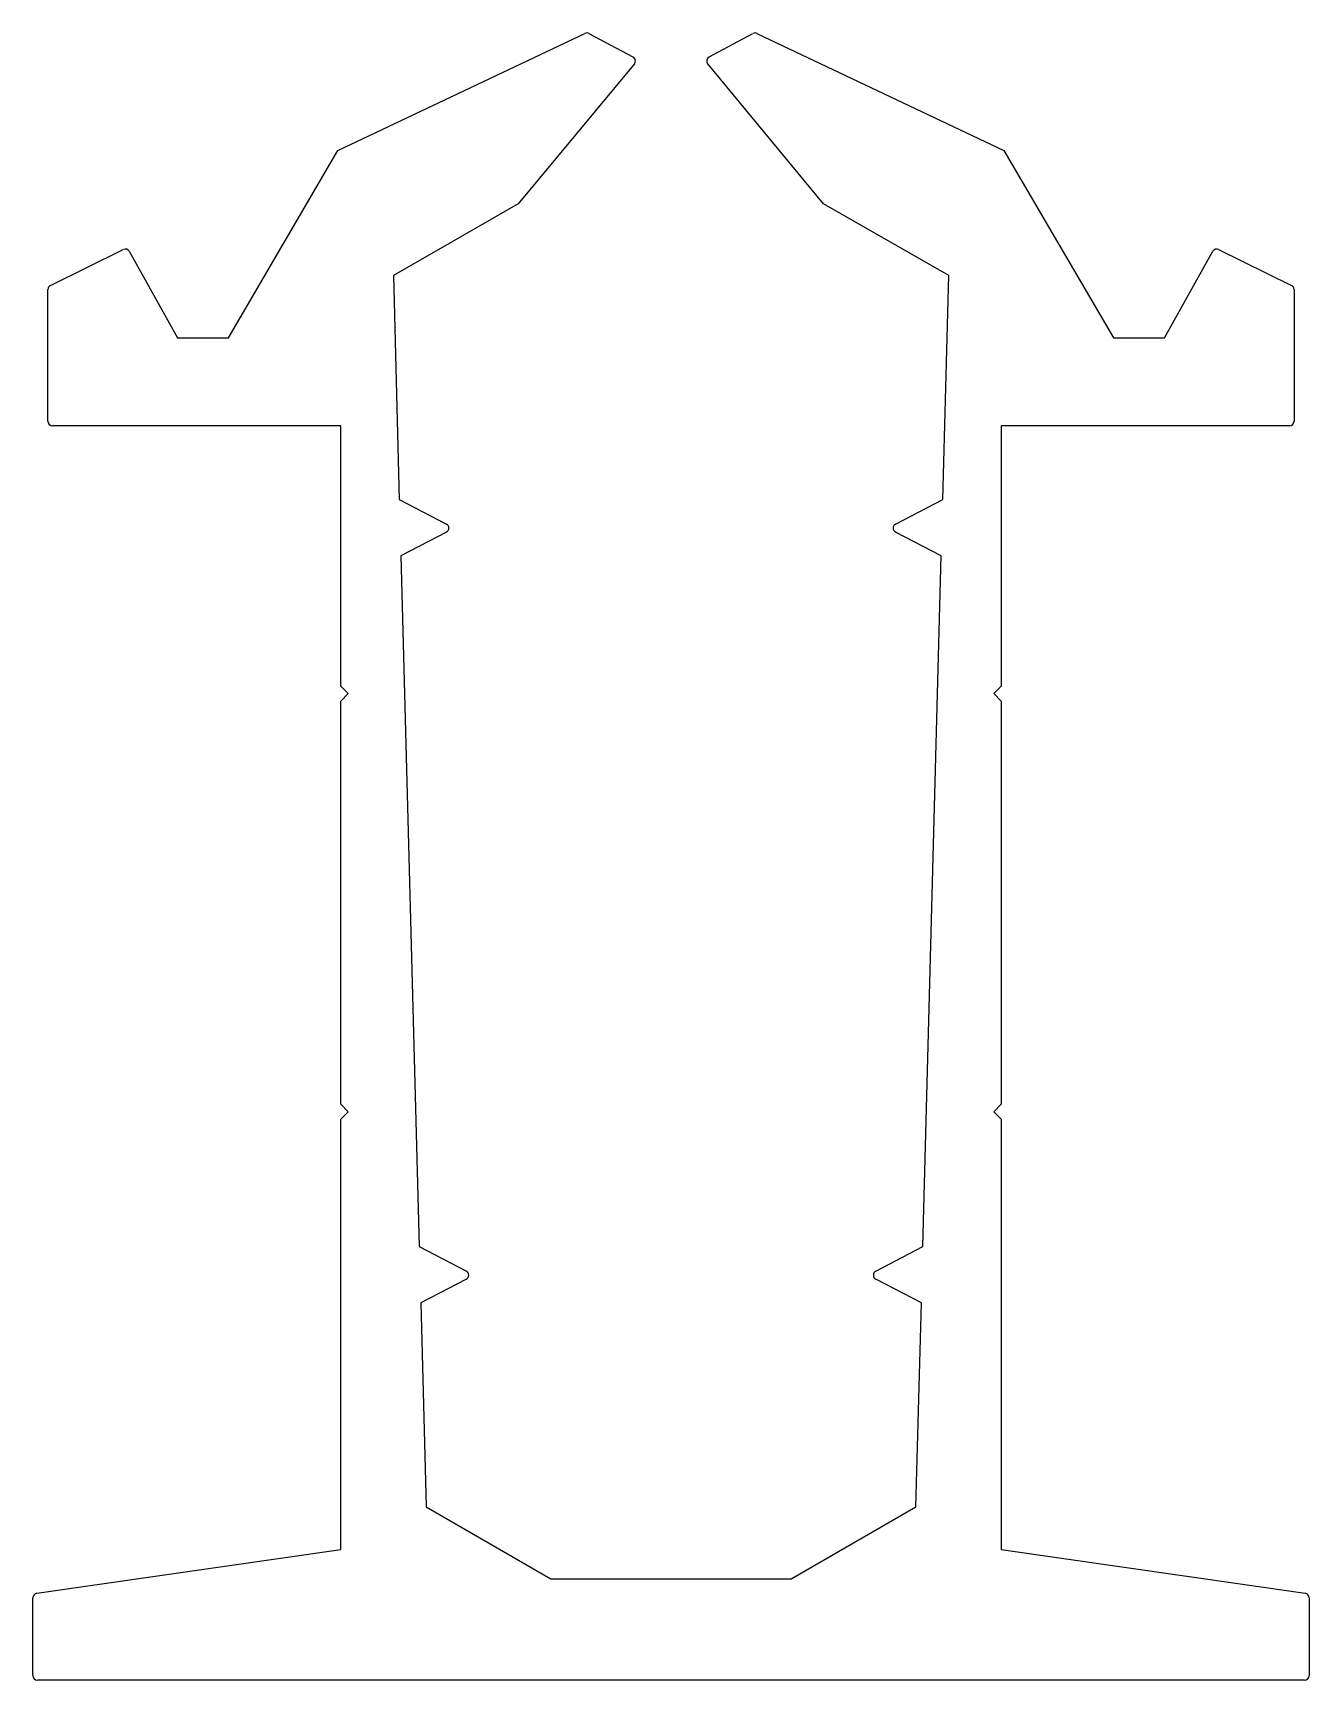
# Model space of a CAD drawing. Extents: x 2338 to 2423, y 2169 to 2278.
import ezdxf

# ---------------------------------------------------------------- set-up
doc = ezdxf.new("R2010")
doc.units = 0
doc.layers.add('ANA_CIZGI', color=7, linetype='CONTINUOUS')

msp = doc.modelspace()

# ---------------------------------------------------------------- linework, layer by layer
at = {"layer": 'ANA_CIZGI'}
for p, q in [((2358.27, 2270.58), (2374.72, 2278.37)), ((2374.99, 2278.36), (2377.92, 2276.8)), ((2382.99, 2276.8), (2385.91, 2278.36)), ((2386.18, 2278.37), (2402.63, 2270.58)), ((2378.01, 2276.34), (2370.28, 2267.03)), ((2390.62, 2267.03), (2382.9, 2276.34)), ((2350.97, 2258.1), (2358.27, 2270.58)), ((2402.63, 2270.58), (2409.93, 2258.1)), ((2370.28, 2267.03), (2361.96, 2262.24)), ((2398.95, 2262.24), (2390.62, 2267.03)), ((2339.12, 2261.59), (2343.97, 2263.98)), ((2344.37, 2263.86), (2347.59, 2258.1)), ((2413.32, 2258.1), (2416.54, 2263.86)), ((2416.93, 2263.98), (2421.78, 2261.59)), ((2361.96, 2262.24), (2362.35, 2247.33)), ((2398.55, 2247.33), (2398.95, 2262.24)), ((2338.95, 2252.54), (2338.95, 2261.32)), ((2421.95, 2261.32), (2421.95, 2252.54)), ((2347.59, 2258.1), (2350.97, 2258.1)), ((2409.93, 2258.1), (2413.32, 2258.1)), ((2358.45, 2252.24), (2339.25, 2252.24)), ((2358.45, 2234.9), (2358.45, 2252.24)), ((2402.45, 2252.24), (2402.45, 2234.9)), ((2421.65, 2252.24), (2402.45, 2252.24)), ((2362.35, 2247.33), (2365.49, 2245.69)), ((2395.41, 2245.69), (2398.55, 2247.33)), ((2365.49, 2245.16), (2362.45, 2243.57)), ((2398.45, 2243.57), (2395.41, 2245.16)), ((2362.45, 2243.57), (2363.68, 2197.57)), ((2397.23, 2197.57), (2398.45, 2243.57)), ((2358.95, 2234.4), (2358.45, 2234.9)), ((2402.45, 2234.9), (2401.95, 2234.4)), ((2358.45, 2233.9), (2358.95, 2234.4)), ((2358.45, 2207.05), (2358.45, 2233.9)), ((2401.95, 2234.4), (2402.45, 2233.9)), ((2402.45, 2233.9), (2402.45, 2207.05)), ((2358.95, 2206.55), (2358.45, 2207.05)), ((2358.45, 2206.05), (2358.95, 2206.55)), ((2358.45, 2177.41), (2358.45, 2206.05)), ((2402.45, 2207.05), (2401.95, 2206.55)), ((2401.95, 2206.55), (2402.45, 2206.05)), ((2402.45, 2206.05), (2402.45, 2177.41)), ((2363.68, 2197.57), (2366.82, 2195.93)), ((2394.09, 2195.93), (2397.23, 2197.57)), ((2366.82, 2195.4), (2363.78, 2193.82)), ((2397.13, 2193.82), (2394.09, 2195.4)), ((2363.78, 2193.82), (2364.14, 2180.24)), ((2396.77, 2180.24), (2397.13, 2193.82)), ((2364.14, 2180.24), (2372.45, 2175.44)), ((2388.45, 2175.44), (2396.77, 2180.24)), ((2338.21, 2174.49), (2358.45, 2177.41)), ((2402.45, 2177.41), (2422.69, 2174.49)), ((2372.45, 2175.44), (2388.45, 2175.44)), ((2337.95, 2169), (2337.95, 2174.19)), ((2422.95, 2174.19), (2422.95, 2169)), ((2422.65, 2168.7), (2338.25, 2168.7))]:
    msp.add_line(p, q, dxfattribs=at)
for centre, start, end in [((2374.85, 2278.1), 61.8159, 115.3428), ((2386.06, 2278.1), 64.6572, 118.1841), ((2377.78, 2276.53), 320.2934, 61.8159), ((2383.13, 2276.53), 118.1841, 219.7066), ((2344.11, 2263.71), 29.1983, 116.2092), ((2416.8, 2263.71), 63.7908, 150.8017), ((2339.25, 2261.32), 116.2092, 180), ((2421.65, 2261.32), 0, 63.7908), ((2339.25, 2252.54), 180, 270), ((2421.65, 2252.54), 270, 0), ((2365.36, 2245.43), 297.5365, 62.4635), ((2395.55, 2245.43), 117.5365, 242.4635), ((2366.68, 2195.67), 297.5365, 62.4635), ((2394.23, 2195.67), 117.5365, 242.4635), ((2338.25, 2174.19), 98.1931, 180), ((2422.65, 2174.19), 360, 81.8069), ((2338.25, 2169), 180, 270), ((2422.65, 2169), 270, 0)]:
    msp.add_arc(centre, 0.3, start, end, dxfattribs=at)

doc.saveas('drawing.dxf')
